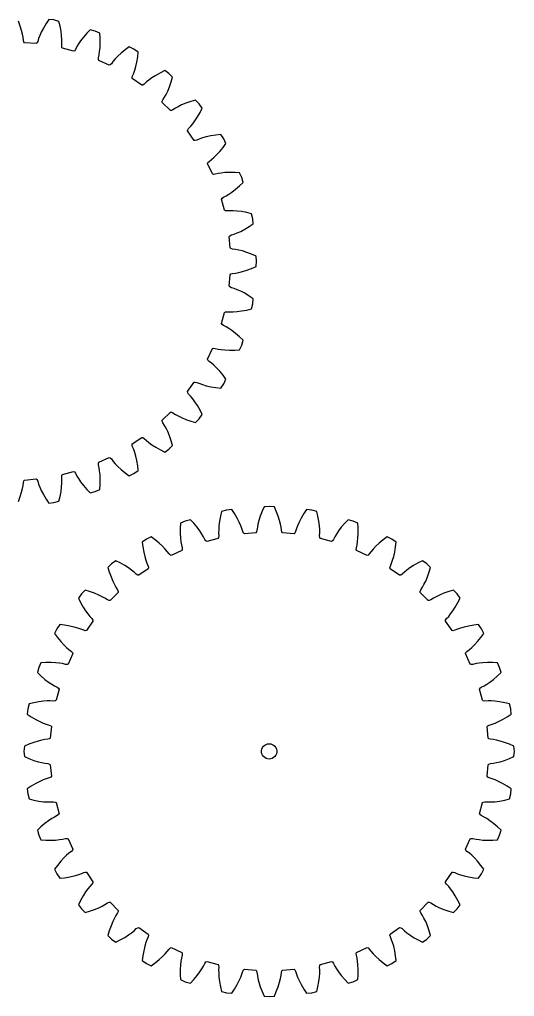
# Model space of a CAD drawing. Extents: x 0 to 199, y 0 to 194.
# Drawn here: x 100.9 to 198.5, y 0 to 192.9 of the extents above; entities that cross this region are included whole.
import ezdxf

# ---------------------------------------------------------------- set-up
doc = ezdxf.new("R2010")
doc.units = 0

msp = doc.modelspace()

# ---------------------------------------------------------------- linework, layer by layer
for p, q in [((106.65, 192.89), (106.12, 192.1)), ((107.67, 192.8), (106.65, 192.89)), ((101.04, 191.6), (100.67, 192.58)), ((101.3, 190.74), (101.04, 191.6)), ((105.59, 191.2), (105.18, 190.4)), ((106.12, 192.1), (105.59, 191.2)), ((108.66, 192.53), (107.67, 192.8)), ((108.89, 191.61), (108.66, 192.53)), ((109.08, 190.58), (108.89, 191.61)), ((101.48, 190.01), (101.3, 190.74)), ((101.59, 189.42), (101.48, 190.01)), ((101.67, 188.8), (101.59, 189.42)), ((104.66, 189.15), (104.48, 188.56)), ((104.87, 189.71), (104.66, 189.15)), ((105.18, 190.4), (104.87, 189.71)), ((109.19, 189.69), (109.08, 190.58)), ((109.24, 188.94), (109.19, 189.69)), ((113.49, 189.4), (112.94, 188.69)), ((114.17, 190.2), (113.49, 189.4)), ((114.82, 190.88), (114.17, 190.2)), ((115.81, 190.61), (114.82, 190.88)), ((116.74, 190.18), (115.81, 190.61)), ((116.81, 189.24), (116.74, 190.18)), ((116.82, 188.19), (116.81, 189.24)), ((101.77, 188.48), (101.67, 188.8)), ((101.9, 188.32), (101.77, 188.48)), ((104.17, 188.13), (101.9, 188.32)), ((104.33, 188.26), (104.17, 188.13)), ((104.48, 188.56), (104.33, 188.26)), ((109.22, 187.72), (109.25, 188.34)), ((109.26, 187.39), (109.22, 187.72)), ((109.25, 188.34), (109.24, 188.94)), ((109.36, 187.21), (109.26, 187.39)), ((111.56, 186.62), (109.36, 187.21)), ((112.22, 187.54), (111.94, 186.99)), ((112.53, 188.06), (112.22, 187.54)), ((112.94, 188.69), (112.53, 188.06)), ((116.69, 186.55), (116.77, 187.29)), ((116.77, 187.29), (116.82, 188.19)), ((122.53, 187.48), (121.76, 186.93)), ((123.46, 187.05), (122.53, 187.48)), ((111.74, 186.73), (111.56, 186.62)), ((111.94, 186.99), (111.74, 186.73)), ((116.44, 185.02), (116.46, 185.35)), ((116.46, 185.35), (116.59, 185.95)), ((116.59, 185.95), (116.69, 186.55)), ((120.3, 185.65), (119.78, 185.11)), ((120.96, 186.26), (120.3, 185.65)), ((121.76, 186.93), (120.96, 186.26)), ((124.3, 186.46), (123.46, 187.05)), ((124.02, 184.49), (124.2, 185.52)), ((124.2, 185.52), (124.3, 186.46)), ((116.51, 184.82), (116.44, 185.02)), ((118.57, 183.86), (116.51, 184.82)), ((118.77, 183.93), (118.57, 183.86)), ((119.01, 184.16), (118.77, 183.93)), ((119.38, 184.65), (119.01, 184.16)), ((119.78, 185.11), (119.38, 184.65)), ((123.62, 182.89), (123.83, 183.61)), ((123.83, 183.61), (124.02, 184.49)), ((123.1, 181.43), (123.18, 181.75)), ((123.14, 181.22), (123.1, 181.43)), ((123.18, 181.75), (123.42, 182.32)), ((123.42, 182.32), (123.62, 182.89)), ((127.01, 181.38), (126.4, 180.94)), ((127.77, 181.87), (127.01, 181.38)), ((128.68, 182.38), (127.77, 181.87)), ((129.53, 182.8), (128.68, 182.38)), ((130.37, 182.21), (129.53, 182.8)), ((131.09, 181.49), (130.37, 182.21)), ((130.83, 180.58), (131.09, 181.49)), ((125, 179.92), (123.14, 181.22)), ((125.2, 179.95), (125, 179.92)), ((125.48, 180.14), (125.2, 179.95)), ((125.94, 180.56), (125.48, 180.14)), ((126.4, 180.94), (125.94, 180.56)), ((130.13, 178.76), (130.48, 179.59)), ((130.48, 179.59), (130.83, 180.58)), ((129.17, 177.05), (129.5, 177.56)), ((129.5, 177.56), (129.8, 178.09)), ((129.8, 178.09), (130.13, 178.76)), ((129.04, 176.74), (129.17, 177.05)), ((129.04, 176.53), (129.04, 176.74)), ((130.65, 174.92), (129.04, 176.53)), ((132.21, 175.68), (131.68, 175.39)), ((132.88, 176.02), (132.21, 175.68)), ((133.71, 176.36), (132.88, 176.02)), ((134.7, 176.71), (133.71, 176.36)), ((135.61, 176.97), (134.7, 176.71)), ((136.33, 176.25), (135.61, 176.97)), ((136.92, 175.41), (136.33, 176.25)), ((130.85, 174.92), (130.65, 174.92)), ((131.16, 175.05), (130.85, 174.92)), ((131.68, 175.39), (131.16, 175.05)), ((135.5, 172.89), (135.99, 173.65)), ((135.99, 173.65), (136.5, 174.56)), ((136.5, 174.56), (136.92, 175.41)), ((134.25, 171.37), (134.67, 171.82)), ((134.67, 171.82), (135.06, 172.29)), ((135.06, 172.29), (135.5, 172.89)), ((134.03, 170.88), (134.07, 171.09)), ((135.34, 169.02), (134.03, 170.88)), ((134.07, 171.09), (134.25, 171.37)), ((138.61, 169.91), (137.73, 169.71)), ((139.64, 170.08), (138.61, 169.91)), ((140.58, 170.18), (139.64, 170.08)), ((141.17, 169.34), (140.58, 170.18)), ((135.54, 168.98), (135.34, 169.02)), ((135.87, 169.06), (135.54, 168.98)), ((136.44, 169.3), (135.87, 169.06)), ((137.01, 169.5), (136.44, 169.3)), ((137.73, 169.71), (137.01, 169.5)), ((141.04, 167.65), (141.6, 168.41)), ((141.6, 168.41), (141.17, 169.34)), ((139.23, 165.66), (139.77, 166.18)), ((139.77, 166.18), (140.38, 166.84)), ((140.38, 166.84), (141.04, 167.65)), ((137.97, 164.46), (138.05, 164.65)), ((138.94, 162.39), (137.97, 164.46)), ((138.05, 164.65), (138.28, 164.89)), ((138.28, 164.89), (138.77, 165.27)), ((138.77, 165.27), (139.23, 165.66)), ((139.13, 162.32), (138.94, 162.39)), ((139.47, 162.34), (139.13, 162.32)), ((140.07, 162.48), (139.47, 162.34)), ((140.66, 162.58), (140.07, 162.48)), ((141.41, 162.66), (140.66, 162.58)), ((142.31, 162.7), (141.41, 162.66)), ((143.35, 162.69), (142.31, 162.7)), ((144.3, 162.63), (143.35, 162.69)), ((144.73, 161.7), (144.3, 162.63)), ((144.31, 160.05), (145, 160.71)), ((145, 160.71), (144.73, 161.7)), ((141.66, 158.1), (142.18, 158.41)), ((142.18, 158.41), (142.8, 158.83)), ((142.8, 158.83), (143.52, 159.37)), ((143.52, 159.37), (144.31, 160.05)), ((140.74, 157.44), (140.84, 157.62)), ((141.33, 155.24), (140.74, 157.44)), ((140.84, 157.62), (141.11, 157.82)), ((141.11, 157.82), (141.66, 158.1)), ((141.51, 155.14), (141.33, 155.24)), ((141.84, 155.1), (141.51, 155.14)), ((142.46, 155.13), (141.84, 155.1)), ((143.06, 155.12), (142.46, 155.13)), ((143.81, 155.07), (143.06, 155.12)), ((144.7, 154.96), (143.81, 155.07)), ((145.73, 154.77), (144.7, 154.96)), ((146.65, 154.54), (145.73, 154.77)), ((146.91, 153.55), (146.65, 154.54)), ((146.22, 152), (147, 152.53)), ((147, 152.53), (146.91, 153.55)), ((142.68, 150.36), (143.26, 150.54)), ((143.26, 150.54), (143.83, 150.76)), ((143.83, 150.76), (144.52, 151.06)), ((144.52, 151.06), (145.32, 151.47)), ((145.32, 151.47), (146.22, 152)), ((142.24, 150.05), (142.38, 150.21)), ((142.44, 147.78), (142.24, 150.05)), ((142.38, 150.21), (142.68, 150.36)), ((142.6, 147.65), (142.44, 147.78)), ((142.92, 147.56), (142.6, 147.65)), ((143.53, 147.48), (142.92, 147.56)), ((144.13, 147.37), (143.53, 147.48)), ((144.86, 147.19), (144.13, 147.37)), ((145.72, 146.92), (144.86, 147.19)), ((146.69, 146.55), (145.72, 146.92)), ((147.56, 146.17), (146.69, 146.55)), ((147.65, 145.15), (147.56, 146.17)), ((147.56, 144.13), (147.65, 145.15)), ((142.6, 142.65), (142.92, 142.74)), ((142.92, 142.74), (143.53, 142.82)), ((143.53, 142.82), (144.13, 142.93)), ((144.13, 142.93), (144.86, 143.11)), ((144.86, 143.11), (145.72, 143.38)), ((145.72, 143.38), (146.69, 143.74)), ((146.69, 143.74), (147.56, 144.13)), ((142.24, 140.25), (142.44, 142.51)), ((142.44, 142.51), (142.6, 142.65)), ((142.38, 140.09), (142.24, 140.25)), ((142.68, 139.94), (142.38, 140.09)), ((143.26, 139.76), (142.68, 139.94)), ((143.83, 139.54), (143.26, 139.76)), ((144.52, 139.24), (143.83, 139.54)), ((145.32, 138.83), (144.52, 139.24)), ((146.22, 138.3), (145.32, 138.83)), ((147, 137.77), (146.22, 138.3)), ((146.91, 136.75), (147, 137.77)), ((140.74, 132.86), (141.33, 135.06)), ((141.33, 135.06), (141.51, 135.16)), ((141.51, 135.16), (141.84, 135.2)), ((141.84, 135.2), (142.46, 135.17)), ((142.46, 135.17), (143.06, 135.18)), ((143.06, 135.18), (143.81, 135.23)), ((143.81, 135.23), (144.7, 135.34)), ((144.7, 135.34), (145.73, 135.53)), ((145.73, 135.53), (146.65, 135.76)), ((146.65, 135.76), (146.91, 136.75)), ((140.84, 132.68), (140.74, 132.86)), ((141.11, 132.48), (140.84, 132.68)), ((141.66, 132.2), (141.11, 132.48)), ((142.18, 131.89), (141.66, 132.2)), ((142.8, 131.47), (142.18, 131.89)), ((143.52, 130.93), (142.8, 131.47)), ((144.31, 130.25), (143.52, 130.93)), ((145, 129.59), (144.31, 130.25)), ((144.73, 128.6), (145, 129.59)), ((137.97, 125.84), (138.94, 127.91)), ((138.94, 127.91), (139.13, 127.98)), ((139.13, 127.98), (139.47, 127.96)), ((139.47, 127.96), (140.07, 127.82)), ((140.07, 127.82), (140.66, 127.72)), ((140.66, 127.72), (141.41, 127.64)), ((141.41, 127.64), (142.31, 127.6)), ((142.31, 127.6), (143.35, 127.61)), ((143.35, 127.61), (144.3, 127.67)), ((144.3, 127.67), (144.73, 128.6)), ((138.05, 125.65), (137.97, 125.84)), ((138.28, 125.4), (138.05, 125.65)), ((138.77, 125.03), (138.28, 125.4)), ((139.23, 124.64), (138.77, 125.03)), ((139.77, 124.12), (139.23, 124.64)), ((140.38, 123.46), (139.77, 124.12)), ((141.04, 122.65), (140.38, 123.46)), ((141.6, 121.89), (141.04, 122.65)), ((141.17, 120.96), (141.6, 121.89)), ((134.03, 119.42), (135.34, 121.28)), ((135.34, 121.28), (135.54, 121.32)), ((135.54, 121.32), (135.87, 121.24)), ((135.87, 121.24), (136.44, 121)), ((136.44, 121), (137.01, 120.8)), ((137.01, 120.8), (137.73, 120.59)), ((137.73, 120.59), (138.61, 120.39)), ((138.61, 120.39), (139.64, 120.22)), ((139.64, 120.22), (140.58, 120.12)), ((140.58, 120.12), (141.17, 120.96)), ((134.07, 119.21), (134.03, 119.42)), ((134.25, 118.93), (134.07, 119.21)), ((134.67, 118.48), (134.25, 118.93)), ((135.06, 118.01), (134.67, 118.48)), ((135.5, 117.4), (135.06, 118.01)), ((135.99, 116.65), (135.5, 117.4)), ((136.5, 115.74), (135.99, 116.65)), ((136.92, 114.89), (136.5, 115.74)), ((129.04, 113.77), (130.65, 115.38)), ((130.65, 115.38), (130.85, 115.38)), ((130.85, 115.38), (131.16, 115.25)), ((131.16, 115.25), (131.68, 114.91)), ((131.68, 114.91), (132.21, 114.61)), ((132.21, 114.61), (132.88, 114.28)), ((132.88, 114.28), (133.71, 113.94)), ((133.71, 113.94), (134.7, 113.59)), ((135.61, 113.32), (136.33, 114.05)), ((136.33, 114.05), (136.92, 114.89)), ((129.04, 113.56), (129.04, 113.77)), ((129.17, 113.25), (129.04, 113.56)), ((129.5, 112.74), (129.17, 113.25)), ((129.8, 112.21), (129.5, 112.74)), ((130.13, 111.53), (129.8, 112.21)), ((134.7, 113.59), (135.61, 113.32)), ((123.14, 109.08), (125, 110.38)), ((125, 110.38), (125.2, 110.34)), ((125.2, 110.34), (125.48, 110.16)), ((125.48, 110.16), (125.94, 109.74)), ((130.48, 110.71), (130.13, 111.53)), ((130.83, 109.72), (130.48, 110.71)), ((123.1, 108.87), (123.14, 109.08)), ((123.18, 108.55), (123.1, 108.87)), ((123.42, 107.98), (123.18, 108.55)), ((125.94, 109.74), (126.4, 109.36)), ((126.4, 109.36), (127.01, 108.92)), ((127.01, 108.92), (127.77, 108.43)), ((127.77, 108.43), (128.68, 107.91)), ((129.53, 107.5), (130.37, 108.09)), ((130.37, 108.09), (131.09, 108.81)), ((131.09, 108.81), (130.83, 109.72)), ((116.51, 105.48), (118.57, 106.44)), ((118.57, 106.44), (118.77, 106.37)), ((118.77, 106.37), (119.01, 106.14)), ((119.01, 106.14), (119.38, 105.65)), ((123.62, 107.41), (123.42, 107.98)), ((123.83, 106.69), (123.62, 107.41)), ((124.02, 105.81), (123.83, 106.69)), ((128.68, 107.91), (129.53, 107.5)), ((116.44, 105.28), (116.51, 105.48)), ((116.46, 104.95), (116.44, 105.28)), ((116.59, 104.35), (116.46, 104.95)), ((116.69, 103.75), (116.59, 104.35)), ((119.38, 105.65), (119.78, 105.19)), ((119.78, 105.19), (120.3, 104.65)), ((120.3, 104.65), (120.96, 104.04)), ((124.2, 104.78), (124.02, 105.81)), ((124.3, 103.84), (124.2, 104.78)), ((109.22, 102.57), (109.26, 102.91)), ((109.25, 101.96), (109.22, 102.57)), ((109.26, 102.91), (109.36, 103.09)), ((109.36, 103.09), (111.56, 103.68)), ((111.56, 103.68), (111.74, 103.57)), ((111.74, 103.57), (111.94, 103.3)), ((111.94, 103.3), (112.22, 102.76)), ((112.22, 102.76), (112.53, 102.24)), ((112.53, 102.24), (112.94, 101.61)), ((116.77, 103), (116.69, 103.75)), ((116.82, 102.11), (116.77, 103)), ((120.96, 104.04), (121.76, 103.37)), ((121.76, 103.37), (122.53, 102.82)), ((122.53, 102.82), (123.46, 103.25)), ((123.46, 103.25), (124.3, 103.84)), ((101.48, 100.29), (101.59, 100.88)), ((101.59, 100.88), (101.67, 101.49)), ((101.67, 101.49), (101.77, 101.81)), ((101.77, 101.81), (101.9, 101.97)), ((101.9, 101.97), (104.17, 102.17)), ((104.17, 102.17), (104.33, 102.04)), ((104.33, 102.04), (104.48, 101.74)), ((104.48, 101.74), (104.66, 101.15)), ((104.66, 101.15), (104.87, 100.58)), ((104.87, 100.58), (105.18, 99.9)), ((109.08, 99.71), (109.19, 100.6)), ((109.19, 100.6), (109.24, 101.35)), ((109.24, 101.35), (109.25, 101.96)), ((112.94, 101.61), (113.49, 100.9)), ((113.49, 100.9), (114.17, 100.1)), ((116.74, 100.12), (116.81, 101.06)), ((116.81, 101.06), (116.82, 102.11)), ((100.67, 97.72), (101.04, 98.7)), ((101.04, 98.7), (101.3, 99.56)), ((101.3, 99.56), (101.48, 100.29)), ((105.18, 99.9), (105.59, 99.1)), ((105.59, 99.1), (106.12, 98.2)), ((108.66, 97.77), (108.89, 98.69)), ((108.89, 98.69), (109.08, 99.71)), ((114.17, 100.1), (114.82, 99.42)), ((114.82, 99.42), (115.81, 99.68)), ((115.81, 99.68), (116.74, 100.12)), ((106.12, 98.2), (106.65, 97.41)), ((106.65, 97.41), (107.67, 97.5)), ((107.67, 97.5), (108.66, 97.77)), ((149.13, 96.68), (148.74, 95.81)), ((150.15, 96.77), (149.13, 96.68)), ((151.17, 96.68), (150.15, 96.77)), ((151.55, 95.81), (151.17, 96.68)), ((140.53, 94.85), (140.34, 93.82)), ((140.76, 95.77), (140.53, 94.85)), ((141.75, 96.03), (140.76, 95.77)), ((142.77, 96.12), (141.75, 96.03)), ((143.3, 95.33), (142.77, 96.12)), ((143.83, 94.43), (143.3, 95.33)), ((148.38, 94.83), (148.11, 93.97)), ((148.74, 95.81), (148.38, 94.83)), ((151.92, 94.83), (151.55, 95.81)), ((152.19, 93.97), (151.92, 94.83)), ((157, 95.33), (156.47, 94.43)), ((157.53, 96.12), (157, 95.33)), ((158.55, 96.03), (157.53, 96.12)), ((159.54, 95.77), (158.55, 96.03)), ((159.77, 94.85), (159.54, 95.77)), ((159.96, 93.82), (159.77, 94.85)), ((132.67, 93.42), (132.61, 92.47)), ((133.6, 93.85), (132.67, 93.42)), ((134.59, 94.11), (133.6, 93.85)), ((135.25, 93.43), (134.59, 94.11)), ((135.93, 92.64), (135.25, 93.43)), ((136.47, 91.92), (135.93, 92.64)), ((140.23, 92.93), (140.18, 92.18)), ((140.34, 93.82), (140.23, 92.93)), ((144.24, 93.64), (143.83, 94.43)), ((144.54, 92.95), (144.24, 93.64)), ((144.76, 92.38), (144.54, 92.95)), ((147.82, 92.65), (147.74, 92.04)), ((147.93, 93.24), (147.82, 92.65)), ((148.11, 93.97), (147.93, 93.24)), ((152.37, 93.24), (152.19, 93.97)), ((152.48, 92.65), (152.37, 93.24)), ((152.56, 92.04), (152.48, 92.65)), ((155.76, 92.95), (155.54, 92.38)), ((156.06, 93.64), (155.76, 92.95)), ((156.47, 94.43), (156.06, 93.64)), ((160.07, 92.93), (159.96, 93.82)), ((160.12, 92.18), (160.07, 92.93)), ((164.37, 92.64), (163.83, 91.92)), ((165.05, 93.43), (164.37, 92.64)), ((165.71, 94.11), (165.05, 93.43)), ((166.7, 93.85), (165.71, 94.11)), ((167.63, 93.42), (166.7, 93.85)), ((167.69, 92.47), (167.63, 93.42)), ((126.89, 90.72), (125.96, 90.28)), ((127.65, 90.16), (126.89, 90.72)), ((132.61, 92.47), (132.6, 91.42)), ((132.6, 91.42), (132.64, 90.53)), ((136.89, 91.3), (136.47, 91.92)), ((137.2, 90.78), (136.89, 91.3)), ((137.48, 90.23), (137.2, 90.78)), ((140.2, 90.96), (140.16, 90.63)), ((140.18, 92.18), (140.17, 91.57)), ((140.17, 91.57), (140.2, 90.96)), ((144.94, 91.79), (144.76, 92.38)), ((145.09, 91.49), (144.94, 91.79)), ((145.25, 91.36), (145.09, 91.49)), ((147.51, 91.56), (145.25, 91.36)), ((147.65, 91.72), (147.51, 91.56)), ((147.74, 92.04), (147.65, 91.72)), ((152.65, 91.72), (152.56, 92.04)), ((152.78, 91.56), (152.65, 91.72)), ((155.05, 91.36), (152.78, 91.56)), ((155.21, 91.49), (155.05, 91.36)), ((155.36, 91.79), (155.21, 91.49)), ((155.54, 92.38), (155.36, 91.79)), ((160.1, 90.96), (160.13, 91.57)), ((160.14, 90.63), (160.1, 90.96)), ((160.13, 91.57), (160.12, 92.18)), ((163.1, 90.78), (162.82, 90.23)), ((163.41, 91.3), (163.1, 90.78)), ((163.83, 91.92), (163.41, 91.3)), ((167.66, 90.53), (167.7, 91.42)), ((167.7, 91.42), (167.69, 92.47)), ((173.41, 90.72), (172.65, 90.16)), ((174.34, 90.28), (173.41, 90.72)), ((125.96, 90.28), (125.12, 89.7)), ((125.12, 89.7), (125.22, 88.75)), ((125.22, 88.75), (125.39, 87.72)), ((128.46, 89.49), (127.65, 90.16)), ((129.12, 88.88), (128.46, 89.49)), ((129.64, 88.34), (129.12, 88.88)), ((132.64, 90.53), (132.72, 89.78)), ((132.72, 89.78), (132.82, 89.18)), ((132.82, 89.18), (132.96, 88.58)), ((137.68, 89.96), (137.48, 90.23)), ((137.86, 89.86), (137.68, 89.96)), ((140.06, 90.44), (137.86, 89.86)), ((140.16, 90.63), (140.06, 90.44)), ((160.24, 90.44), (160.14, 90.63)), ((162.44, 89.86), (160.24, 90.44)), ((162.62, 89.96), (162.44, 89.86)), ((162.82, 90.23), (162.62, 89.96)), ((167.34, 88.58), (167.48, 89.18)), ((167.48, 89.18), (167.58, 89.78)), ((167.58, 89.78), (167.66, 90.53)), ((171.18, 88.88), (170.66, 88.34)), ((171.84, 89.49), (171.18, 88.88)), ((172.65, 90.16), (171.84, 89.49)), ((175.18, 89.7), (174.34, 90.28)), ((174.91, 87.72), (175.08, 88.75)), ((175.08, 88.75), (175.18, 89.7)), ((125.39, 87.72), (125.59, 86.85)), ((125.59, 86.85), (125.8, 86.13)), ((130.03, 87.88), (129.64, 88.34)), ((130.4, 87.39), (130.03, 87.88)), ((130.65, 87.16), (130.4, 87.39)), ((130.84, 87.09), (130.65, 87.16)), ((132.91, 88.05), (130.84, 87.09)), ((132.98, 88.25), (132.91, 88.05)), ((132.96, 88.58), (132.98, 88.25)), ((167.32, 88.25), (167.34, 88.58)), ((167.39, 88.05), (167.32, 88.25)), ((169.46, 87.09), (167.39, 88.05)), ((169.65, 87.16), (169.46, 87.09)), ((169.89, 87.39), (169.65, 87.16)), ((170.27, 87.88), (169.89, 87.39)), ((170.66, 88.34), (170.27, 87.88)), ((174.5, 86.13), (174.71, 86.85)), ((174.71, 86.85), (174.91, 87.72)), ((119.05, 85.45), (118.32, 84.72)), ((119.89, 86.03), (119.05, 85.45)), ((120.74, 85.62), (119.89, 86.03)), ((121.65, 85.1), (120.74, 85.62)), ((122.4, 84.62), (121.65, 85.1)), ((125.8, 86.13), (126, 85.55)), ((126, 85.55), (126.24, 84.99)), ((126.24, 84.99), (126.32, 84.66)), ((173.98, 84.66), (174.06, 84.99)), ((174.06, 84.99), (174.3, 85.55)), ((174.3, 85.55), (174.5, 86.13)), ((178.65, 85.1), (177.89, 84.62)), ((179.56, 85.62), (178.65, 85.1)), ((180.41, 86.03), (179.56, 85.62)), ((181.25, 85.45), (180.41, 86.03)), ((181.97, 84.72), (181.25, 85.45)), ((118.32, 84.72), (118.59, 83.81)), ((118.59, 83.81), (118.94, 82.83)), ((123.01, 84.17), (122.4, 84.62)), ((123.48, 83.79), (123.01, 84.17)), ((123.93, 83.37), (123.48, 83.79)), ((124.21, 83.19), (123.93, 83.37)), ((124.42, 83.15), (124.21, 83.19)), ((126.28, 84.46), (124.42, 83.15)), ((126.32, 84.66), (126.28, 84.46)), ((174.02, 84.46), (173.98, 84.66)), ((175.88, 83.15), (174.02, 84.46)), ((176.09, 83.19), (175.88, 83.15)), ((176.37, 83.37), (176.09, 83.19)), ((176.82, 83.79), (176.37, 83.37)), ((177.29, 84.17), (176.82, 83.79)), ((177.89, 84.62), (177.29, 84.17)), ((181.36, 82.83), (181.71, 83.81)), ((181.71, 83.81), (181.97, 84.72)), ((118.94, 82.83), (119.28, 82)), ((119.28, 82), (119.61, 81.32)), ((119.61, 81.32), (119.91, 80.8)), ((180.39, 80.8), (180.68, 81.32)), ((180.68, 81.32), (181.02, 82)), ((181.02, 82), (181.36, 82.83)), ((113.09, 79.48), (112.5, 78.64)), ((113.81, 80.21), (113.09, 79.48)), ((114.72, 79.95), (113.81, 80.21)), ((115.71, 79.6), (114.72, 79.95)), ((116.53, 79.25), (115.71, 79.6)), ((117.21, 78.92), (116.53, 79.25)), ((120.38, 79.76), (118.77, 78.15)), ((119.91, 80.8), (120.25, 80.28)), ((120.25, 80.28), (120.38, 79.97)), ((120.38, 79.97), (120.38, 79.76)), ((179.92, 79.97), (180.05, 80.28)), ((179.92, 79.76), (179.92, 79.97)), ((181.53, 78.15), (179.92, 79.76)), ((180.05, 80.28), (180.39, 80.8)), ((183.76, 79.25), (183.09, 78.92)), ((184.59, 79.6), (183.76, 79.25)), ((185.58, 79.95), (184.59, 79.6)), ((186.49, 80.21), (185.58, 79.95)), ((187.21, 79.48), (186.49, 80.21)), ((187.8, 78.64), (187.21, 79.48)), ((112.5, 78.64), (112.91, 77.79)), ((112.91, 77.79), (113.43, 76.88)), ((117.74, 78.62), (117.21, 78.92)), ((118.25, 78.29), (117.74, 78.62)), ((118.56, 78.15), (118.25, 78.29)), ((118.77, 78.15), (118.56, 78.15)), ((181.74, 78.15), (181.53, 78.15)), ((182.05, 78.29), (181.74, 78.15)), ((182.56, 78.62), (182.05, 78.29)), ((183.09, 78.92), (182.56, 78.62)), ((186.87, 76.88), (187.38, 77.79)), ((187.38, 77.79), (187.8, 78.64)), ((113.43, 76.88), (113.92, 76.13)), ((113.92, 76.13), (114.36, 75.52)), ((114.36, 75.52), (114.74, 75.05)), ((185.56, 75.05), (185.94, 75.52)), ((185.94, 75.52), (186.38, 76.13)), ((186.38, 76.13), (186.87, 76.88)), ((108.84, 73.41), (108.25, 72.57)), ((109.78, 73.31), (108.84, 73.41)), ((110.81, 73.14), (109.78, 73.31)), ((115.38, 74.12), (114.08, 72.25)), ((114.74, 75.05), (115.16, 74.6)), ((115.16, 74.6), (115.34, 74.32)), ((115.34, 74.32), (115.38, 74.12)), ((184.92, 74.12), (184.95, 74.32)), ((186.22, 72.25), (184.92, 74.12)), ((184.95, 74.32), (185.14, 74.6)), ((185.14, 74.6), (185.56, 75.05)), ((190.52, 73.31), (189.49, 73.14)), ((191.46, 73.41), (190.52, 73.31)), ((192.05, 72.57), (191.46, 73.41)), ((108.25, 72.57), (107.82, 71.65)), ((107.82, 71.65), (108.37, 70.88)), ((111.69, 72.94), (110.81, 73.14)), ((112.41, 72.73), (111.69, 72.94)), ((112.98, 72.53), (112.41, 72.73)), ((113.55, 72.29), (112.98, 72.53)), ((113.87, 72.22), (113.55, 72.29)), ((114.08, 72.25), (113.87, 72.22)), ((186.43, 72.22), (186.22, 72.25)), ((186.75, 72.29), (186.43, 72.22)), ((187.32, 72.53), (186.75, 72.29)), ((187.89, 72.73), (187.32, 72.53)), ((188.61, 72.94), (187.89, 72.73)), ((189.49, 73.14), (188.61, 72.94)), ((191.93, 70.88), (192.48, 71.65)), ((192.48, 71.65), (192.05, 72.57)), ((108.37, 70.88), (109.04, 70.07)), ((109.04, 70.07), (109.65, 69.41)), ((190.65, 69.41), (191.26, 70.07)), ((191.26, 70.07), (191.93, 70.88)), ((109.65, 69.41), (110.19, 68.89)), ((110.19, 68.89), (110.65, 68.5)), ((111.44, 67.69), (110.48, 65.63)), ((110.65, 68.5), (111.14, 68.13)), ((111.14, 68.13), (111.37, 67.88)), ((111.37, 67.88), (111.44, 67.69)), ((188.86, 67.69), (188.93, 67.88)), ((189.82, 65.63), (188.86, 67.69)), ((188.93, 67.88), (189.16, 68.13)), ((189.16, 68.13), (189.65, 68.5)), ((189.65, 68.5), (190.11, 68.89)), ((190.11, 68.89), (190.65, 69.41)), ((105.12, 65.86), (104.68, 64.93)), ((106.06, 65.92), (105.12, 65.86)), ((107.11, 65.93), (106.06, 65.92)), ((108, 65.89), (107.11, 65.93)), ((108.75, 65.81), (108, 65.89)), ((109.35, 65.71), (108.75, 65.81)), ((109.95, 65.57), (109.35, 65.71)), ((110.48, 65.63), (110.28, 65.56)), ((190.02, 65.56), (189.82, 65.63)), ((190.95, 65.71), (190.35, 65.57)), ((191.55, 65.81), (190.95, 65.71)), ((192.29, 65.89), (191.55, 65.81)), ((193.19, 65.93), (192.29, 65.89)), ((194.24, 65.92), (193.19, 65.93)), ((195.18, 65.86), (194.24, 65.92)), ((195.61, 64.93), (195.18, 65.86)), ((104.68, 64.93), (104.42, 63.94)), ((104.42, 63.94), (105.1, 63.28)), ((110.28, 65.56), (109.95, 65.57)), ((190.35, 65.57), (190.02, 65.56)), ((195.2, 63.28), (195.88, 63.94)), ((195.88, 63.94), (195.61, 64.93)), ((105.1, 63.28), (105.9, 62.6)), ((105.9, 62.6), (106.61, 62.06)), ((106.61, 62.06), (107.24, 61.64)), ((193.06, 61.64), (193.69, 62.06)), ((193.69, 62.06), (194.4, 62.6)), ((194.4, 62.6), (195.2, 63.28)), ((107.24, 61.64), (107.76, 61.34)), ((107.76, 61.34), (108.3, 61.05)), ((108.68, 60.67), (108.09, 58.47)), ((108.3, 61.05), (108.57, 60.85)), ((108.57, 60.85), (108.68, 60.67)), ((191.62, 60.67), (191.73, 60.85)), ((192.21, 58.47), (191.62, 60.67)), ((191.73, 60.85), (191.99, 61.05)), ((191.99, 61.05), (192.54, 61.34)), ((192.54, 61.34), (193.06, 61.64)), ((103.69, 58), (102.77, 57.77)), ((104.71, 58.19), (103.69, 58)), ((105.6, 58.31), (104.71, 58.19)), ((106.35, 58.36), (105.6, 58.31)), ((106.96, 58.36), (106.35, 58.36)), ((107.57, 58.33), (106.96, 58.36)), ((107.91, 58.37), (107.57, 58.33)), ((108.09, 58.47), (107.91, 58.37)), ((192.39, 58.37), (192.21, 58.47)), ((192.72, 58.33), (192.39, 58.37)), ((193.34, 58.36), (192.72, 58.33)), ((193.94, 58.36), (193.34, 58.36)), ((194.69, 58.31), (193.94, 58.36)), ((195.58, 58.19), (194.69, 58.31)), ((196.61, 58), (195.58, 58.19)), ((197.53, 57.77), (196.61, 58)), ((102.5, 56.78), (102.41, 55.76)), ((102.77, 57.77), (102.5, 56.78)), ((197.8, 56.78), (197.53, 57.77)), ((197.89, 55.76), (197.8, 56.78)), ((102.41, 55.76), (103.2, 55.24)), ((103.2, 55.24), (104.1, 54.7)), ((104.1, 54.7), (104.9, 54.29)), ((104.9, 54.29), (105.58, 53.99)), ((194.71, 53.99), (195.4, 54.29)), ((195.4, 54.29), (196.2, 54.7)), ((196.2, 54.7), (197.1, 55.24)), ((197.1, 55.24), (197.89, 55.76)), ((105.58, 53.99), (106.15, 53.78)), ((106.15, 53.78), (106.74, 53.59)), ((106.74, 53.59), (107.04, 53.44)), ((107.17, 53.29), (106.97, 51.02)), ((107.04, 53.44), (107.17, 53.29)), ((193.13, 53.29), (193.26, 53.44)), ((193.32, 51.02), (193.13, 53.29)), ((193.26, 53.44), (193.56, 53.59)), ((193.56, 53.59), (194.15, 53.78)), ((194.15, 53.78), (194.71, 53.99)), ((103.7, 50.15), (102.72, 49.79)), ((104.56, 50.42), (103.7, 50.15)), ((105.29, 50.6), (104.56, 50.42)), ((105.88, 50.71), (105.29, 50.6)), ((106.49, 50.79), (105.88, 50.71)), ((106.81, 50.88), (106.49, 50.79)), ((106.97, 51.02), (106.81, 50.88)), ((193.48, 50.88), (193.32, 51.02)), ((193.8, 50.79), (193.48, 50.88)), ((194.42, 50.71), (193.8, 50.79)), ((195.01, 50.6), (194.42, 50.71)), ((195.74, 50.42), (195.01, 50.6)), ((196.6, 50.15), (195.74, 50.42)), ((197.58, 49.79), (196.6, 50.15)), ((101.86, 49.4), (101.77, 48.38)), ((101.77, 48.38), (101.86, 47.36)), ((102.72, 49.79), (101.86, 49.4)), ((148.66, 48.54), (148.72, 48.85)), ((148.66, 48.23), (148.66, 48.54)), ((148.72, 47.92), (148.66, 48.23)), ((148.72, 48.85), (148.85, 49.13)), ((148.85, 49.13), (149.03, 49.39)), ((149.03, 49.39), (149.27, 49.6)), ((149.27, 49.6), (149.54, 49.75)), ((149.54, 49.75), (149.84, 49.85)), ((149.84, 49.85), (150.15, 49.88)), ((150.15, 49.88), (150.46, 49.85)), ((150.46, 49.85), (150.76, 49.75)), ((150.76, 49.75), (151.03, 49.6)), ((151.03, 49.6), (151.26, 49.39)), ((151.26, 49.39), (151.45, 49.13)), ((151.45, 49.13), (151.58, 48.85)), ((151.58, 48.85), (151.64, 48.54)), ((151.64, 48.23), (151.58, 47.92)), ((151.64, 48.54), (151.64, 48.23)), ((198.44, 49.4), (197.58, 49.79)), ((198.53, 48.38), (198.44, 49.4)), ((198.44, 47.36), (198.53, 48.38)), ((101.86, 47.36), (102.72, 46.98)), ((102.72, 46.98), (103.7, 46.61)), ((103.7, 46.61), (104.56, 46.35)), ((104.56, 46.35), (105.29, 46.17)), ((148.85, 47.63), (148.72, 47.92)), ((149.03, 47.38), (148.85, 47.63)), ((149.27, 47.17), (149.03, 47.38)), ((149.54, 47.01), (149.27, 47.17)), ((149.84, 46.92), (149.54, 47.01)), ((150.15, 46.88), (149.84, 46.92)), ((150.46, 46.92), (150.15, 46.88)), ((150.76, 47.01), (150.46, 46.92)), ((151.03, 47.17), (150.76, 47.01)), ((151.26, 47.38), (151.03, 47.17)), ((151.45, 47.63), (151.26, 47.38)), ((151.58, 47.92), (151.45, 47.63)), ((195.01, 46.17), (195.74, 46.35)), ((195.74, 46.35), (196.6, 46.61)), ((196.6, 46.61), (197.58, 46.98)), ((197.58, 46.98), (198.44, 47.36)), ((105.29, 46.17), (105.88, 46.05)), ((105.88, 46.05), (106.49, 45.98)), ((106.49, 45.98), (106.81, 45.88)), ((106.81, 45.88), (106.97, 45.75)), ((106.97, 45.75), (107.17, 43.48)), ((193.13, 43.48), (193.32, 45.75)), ((193.32, 45.75), (193.48, 45.88)), ((193.48, 45.88), (193.8, 45.98)), ((193.8, 45.98), (194.42, 46.05)), ((194.42, 46.05), (195.01, 46.17)), ((104.9, 42.47), (104.1, 42.06)), ((105.58, 42.78), (104.9, 42.47)), ((106.15, 42.99), (105.58, 42.78)), ((106.74, 43.17), (106.15, 42.99)), ((107.04, 43.32), (106.74, 43.17)), ((107.17, 43.48), (107.04, 43.32)), ((193.26, 43.32), (193.13, 43.48)), ((193.56, 43.17), (193.26, 43.32)), ((194.15, 42.99), (193.56, 43.17)), ((194.71, 42.78), (194.15, 42.99)), ((195.4, 42.47), (194.71, 42.78)), ((196.2, 42.06), (195.4, 42.47)), ((103.2, 41.53), (102.41, 41)), ((102.41, 41), (102.5, 39.98)), ((104.1, 42.06), (103.2, 41.53)), ((197.1, 41.53), (196.2, 42.06)), ((197.89, 41), (197.1, 41.53)), ((197.8, 39.98), (197.89, 41)), ((102.5, 39.98), (102.77, 38.99)), ((102.77, 38.99), (103.69, 38.76)), ((103.69, 38.76), (104.71, 38.57)), ((195.58, 38.57), (196.61, 38.76)), ((196.61, 38.76), (197.53, 38.99)), ((197.53, 38.99), (197.8, 39.98)), ((104.71, 38.57), (105.6, 38.46)), ((105.6, 38.46), (106.35, 38.41)), ((106.35, 38.41), (106.96, 38.4)), ((106.96, 38.4), (107.57, 38.43)), ((107.57, 38.43), (107.91, 38.39)), ((107.91, 38.39), (108.09, 38.29)), ((108.09, 38.29), (108.68, 36.09)), ((191.62, 36.09), (192.21, 38.29)), ((192.21, 38.29), (192.39, 38.39)), ((192.39, 38.39), (192.72, 38.43)), ((192.72, 38.43), (193.34, 38.4)), ((193.34, 38.4), (193.94, 38.41)), ((193.94, 38.41), (194.69, 38.46)), ((194.69, 38.46), (195.58, 38.57)), ((107.24, 35.12), (106.61, 34.7)), ((107.76, 35.43), (107.24, 35.12)), ((108.3, 35.71), (107.76, 35.43)), ((108.57, 35.91), (108.3, 35.71)), ((108.68, 36.09), (108.57, 35.91)), ((191.73, 35.91), (191.62, 36.09)), ((191.99, 35.71), (191.73, 35.91)), ((192.54, 35.43), (191.99, 35.71)), ((193.06, 35.12), (192.54, 35.43)), ((193.69, 34.7), (193.06, 35.12)), ((105.1, 33.48), (104.42, 32.83)), ((104.42, 32.83), (104.68, 31.84)), ((105.9, 34.16), (105.1, 33.48)), ((106.61, 34.7), (105.9, 34.16)), ((194.4, 34.16), (193.69, 34.7)), ((195.2, 33.48), (194.4, 34.16)), ((195.88, 32.83), (195.2, 33.48)), ((195.61, 31.84), (195.88, 32.83)), ((104.68, 31.84), (105.12, 30.91)), ((105.12, 30.91), (106.06, 30.84)), ((107.11, 30.83), (108, 30.88)), ((108, 30.88), (108.75, 30.96)), ((108.75, 30.96), (109.35, 31.06)), ((109.35, 31.06), (109.95, 31.19)), ((109.95, 31.19), (110.28, 31.21)), ((110.28, 31.21), (110.48, 31.14)), ((110.48, 31.14), (111.44, 29.08)), ((188.86, 29.08), (189.82, 31.14)), ((189.82, 31.14), (190.02, 31.21)), ((190.02, 31.21), (190.35, 31.19)), ((190.35, 31.19), (190.95, 31.06)), ((190.95, 31.06), (191.55, 30.96)), ((191.55, 30.96), (192.29, 30.88)), ((192.29, 30.88), (193.19, 30.83)), ((194.24, 30.84), (195.18, 30.91)), ((195.18, 30.91), (195.61, 31.84)), ((106.06, 30.84), (107.11, 30.83)), ((111.44, 29.08), (111.37, 28.88)), ((188.93, 28.88), (188.86, 29.08)), ((193.19, 30.83), (194.24, 30.84)), ((109.65, 27.35), (109.04, 26.69)), ((110.19, 27.87), (109.65, 27.35)), ((110.65, 28.27), (110.19, 27.87)), ((111.14, 28.64), (110.65, 28.27)), ((111.37, 28.88), (111.14, 28.64)), ((189.16, 28.64), (188.93, 28.88)), ((189.65, 28.27), (189.16, 28.64)), ((190.11, 27.87), (189.65, 28.27)), ((190.65, 27.35), (190.11, 27.87)), ((191.26, 26.69), (190.65, 27.35)), ((108.37, 25.89), (107.82, 25.12)), ((107.82, 25.12), (108.25, 24.19)), ((109.04, 26.69), (108.37, 25.89)), ((191.93, 25.89), (191.26, 26.69)), ((192.48, 25.12), (191.93, 25.89)), ((192.05, 24.19), (192.48, 25.12)), ((108.25, 24.19), (108.84, 23.35)), ((108.84, 23.35), (109.78, 23.45)), ((109.78, 23.45), (110.81, 23.62)), ((110.81, 23.62), (111.69, 23.82)), ((111.69, 23.82), (112.41, 24.03)), ((112.41, 24.03), (112.98, 24.23)), ((112.98, 24.23), (113.55, 24.47)), ((113.55, 24.47), (113.87, 24.55)), ((113.87, 24.55), (114.08, 24.51)), ((114.08, 24.51), (115.38, 22.65)), ((184.92, 22.65), (186.22, 24.51)), ((186.22, 24.51), (186.43, 24.55)), ((186.43, 24.55), (186.75, 24.47)), ((186.75, 24.47), (187.32, 24.23)), ((187.32, 24.23), (187.89, 24.03)), ((187.89, 24.03), (188.61, 23.82)), ((188.61, 23.82), (189.49, 23.62)), ((189.49, 23.62), (190.52, 23.45)), ((190.52, 23.45), (191.46, 23.35)), ((191.46, 23.35), (192.05, 24.19)), ((114.36, 21.25), (113.92, 20.64)), ((114.74, 21.71), (114.36, 21.25)), ((115.16, 22.16), (114.74, 21.71)), ((115.34, 22.44), (115.16, 22.16)), ((115.38, 22.65), (115.34, 22.44)), ((184.95, 22.44), (184.92, 22.65)), ((185.14, 22.16), (184.95, 22.44)), ((185.56, 21.71), (185.14, 22.16)), ((185.94, 21.25), (185.56, 21.71)), ((186.38, 20.64), (185.94, 21.25)), ((113.43, 19.88), (112.91, 18.97)), ((113.92, 20.64), (113.43, 19.88)), ((186.87, 19.88), (186.38, 20.64)), ((187.38, 18.97), (186.87, 19.88)), ((112.91, 18.97), (112.5, 18.12)), ((112.5, 18.12), (113.09, 17.28)), ((115.71, 17.17), (116.53, 17.52)), ((116.53, 17.52), (117.21, 17.85)), ((117.21, 17.85), (117.74, 18.15)), ((117.74, 18.15), (118.25, 18.48)), ((118.25, 18.48), (118.56, 18.61)), ((118.56, 18.61), (118.77, 18.61)), ((118.77, 18.61), (120.38, 17)), ((179.92, 17), (181.53, 18.61)), ((181.53, 18.61), (181.74, 18.61)), ((181.74, 18.61), (182.05, 18.48)), ((182.05, 18.48), (182.56, 18.15)), ((182.56, 18.15), (183.09, 17.85)), ((183.09, 17.85), (183.76, 17.52)), ((183.76, 17.52), (184.59, 17.17)), ((187.21, 17.28), (187.8, 18.12)), ((187.8, 18.12), (187.38, 18.97)), ((113.09, 17.28), (113.81, 16.56)), ((113.81, 16.56), (114.72, 16.82)), ((114.72, 16.82), (115.71, 17.17)), ((119.61, 15.44), (119.28, 14.77)), ((119.91, 15.97), (119.61, 15.44)), ((120.25, 16.49), (119.91, 15.97)), ((120.38, 16.79), (120.25, 16.49)), ((120.38, 17), (120.38, 16.79)), ((179.92, 16.79), (179.92, 17)), ((180.05, 16.49), (179.92, 16.79)), ((180.39, 15.97), (180.05, 16.49)), ((180.68, 15.44), (180.39, 15.97)), ((181.02, 14.77), (180.68, 15.44)), ((184.59, 17.17), (185.58, 16.82)), ((185.58, 16.82), (186.49, 16.56)), ((186.49, 16.56), (187.21, 17.28)), ((118.94, 13.94), (118.59, 12.95)), ((119.28, 14.77), (118.94, 13.94)), ((123.93, 13.39), (124.21, 13.58)), ((124.21, 13.58), (124.42, 13.62)), ((124.42, 13.62), (126.28, 12.31)), ((174.02, 12.31), (175.88, 13.62)), ((175.88, 13.62), (176.09, 13.58)), ((176.09, 13.58), (176.37, 13.39)), ((181.36, 13.94), (181.02, 14.77)), ((181.71, 12.95), (181.36, 13.94)), ((118.59, 12.95), (118.32, 12.04)), ((118.32, 12.04), (119.05, 11.32)), ((120.74, 11.15), (121.65, 11.66)), ((121.65, 11.66), (122.4, 12.15)), ((122.4, 12.15), (123.01, 12.59)), ((123.01, 12.59), (123.48, 12.98)), ((123.48, 12.98), (123.93, 13.39)), ((126.24, 11.78), (126, 11.21)), ((126.32, 12.1), (126.24, 11.78)), ((126.28, 12.31), (126.32, 12.1)), ((173.98, 12.1), (174.02, 12.31)), ((174.06, 11.78), (173.98, 12.1)), ((174.3, 11.21), (174.06, 11.78)), ((176.37, 13.39), (176.82, 12.98)), ((176.82, 12.98), (177.29, 12.59)), ((177.29, 12.59), (177.89, 12.15)), ((177.89, 12.15), (178.65, 11.66)), ((178.65, 11.66), (179.56, 11.15)), ((181.25, 11.32), (181.97, 12.04)), ((181.97, 12.04), (181.71, 12.95)), ((119.05, 11.32), (119.89, 10.73)), ((119.89, 10.73), (120.74, 11.15)), ((125.59, 9.92), (125.39, 9.04)), ((125.8, 10.64), (125.59, 9.92)), ((126, 11.21), (125.8, 10.64)), ((130.65, 9.6), (130.84, 9.68)), ((130.84, 9.68), (132.91, 8.71)), ((167.39, 8.71), (169.46, 9.68)), ((169.46, 9.68), (169.65, 9.6)), ((174.5, 10.64), (174.3, 11.21)), ((174.71, 9.92), (174.5, 10.64)), ((174.91, 9.04), (174.71, 9.92)), ((179.56, 11.15), (180.41, 10.73)), ((180.41, 10.73), (181.25, 11.32)), ((125.22, 8.01), (125.12, 7.07)), ((125.39, 9.04), (125.22, 8.01)), ((128.46, 7.27), (129.12, 7.88)), ((129.12, 7.88), (129.64, 8.42)), ((129.64, 8.42), (130.03, 8.88)), ((130.03, 8.88), (130.4, 9.37)), ((130.4, 9.37), (130.65, 9.6)), ((132.96, 8.18), (132.82, 7.58)), ((132.91, 8.71), (132.98, 8.52)), ((132.98, 8.52), (132.96, 8.18)), ((167.32, 8.52), (167.39, 8.71)), ((167.34, 8.18), (167.32, 8.52)), ((167.48, 7.58), (167.34, 8.18)), ((169.65, 9.6), (169.89, 9.37)), ((169.89, 9.37), (170.27, 8.88)), ((170.27, 8.88), (170.66, 8.42)), ((170.66, 8.42), (171.18, 7.88)), ((171.18, 7.88), (171.84, 7.27)), ((175.08, 8.01), (174.91, 9.04)), ((175.18, 7.07), (175.08, 8.01)), ((125.12, 7.07), (125.96, 6.48)), ((125.96, 6.48), (126.89, 6.05)), ((126.89, 6.05), (127.65, 6.61)), ((127.65, 6.61), (128.46, 7.27)), ((132.64, 6.24), (132.6, 5.34)), ((132.72, 6.99), (132.64, 6.24)), ((132.82, 7.58), (132.72, 6.99)), ((136.89, 5.47), (137.2, 5.99)), ((137.2, 5.99), (137.48, 6.54)), ((137.48, 6.54), (137.68, 6.81)), ((137.68, 6.81), (137.86, 6.91)), ((137.86, 6.91), (140.06, 6.32)), ((140.06, 6.32), (140.16, 6.14)), ((140.16, 6.14), (140.2, 5.81)), ((140.2, 5.81), (140.17, 5.19)), ((160.1, 5.81), (160.14, 6.14)), ((160.13, 5.19), (160.1, 5.81)), ((160.14, 6.14), (160.24, 6.32)), ((160.24, 6.32), (162.44, 6.91)), ((162.44, 6.91), (162.62, 6.81)), ((162.62, 6.81), (162.82, 6.54)), ((162.82, 6.54), (163.1, 5.99)), ((163.1, 5.99), (163.41, 5.47)), ((167.58, 6.99), (167.48, 7.58)), ((167.66, 6.24), (167.58, 6.99)), ((167.7, 5.34), (167.66, 6.24)), ((171.84, 7.27), (172.65, 6.61)), ((172.65, 6.61), (173.41, 6.05)), ((173.41, 6.05), (174.34, 6.48)), ((174.34, 6.48), (175.18, 7.07)), ((132.6, 5.34), (132.61, 4.3)), ((132.61, 4.3), (132.67, 3.35)), ((135.25, 3.34), (135.93, 4.13)), ((135.93, 4.13), (136.47, 4.85)), ((136.47, 4.85), (136.89, 5.47)), ((140.17, 5.19), (140.18, 4.59)), ((140.18, 4.59), (140.23, 3.84)), ((144.54, 3.82), (144.76, 4.38)), ((144.76, 4.38), (144.94, 4.97)), ((144.94, 4.97), (145.09, 5.27)), ((145.09, 5.27), (145.25, 5.41)), ((145.25, 5.41), (147.51, 5.21)), ((147.51, 5.21), (147.65, 5.05)), ((147.65, 5.05), (147.74, 4.73)), ((147.74, 4.73), (147.82, 4.12)), ((147.82, 4.12), (147.93, 3.52)), ((152.37, 3.52), (152.48, 4.12)), ((152.48, 4.12), (152.56, 4.73)), ((152.56, 4.73), (152.65, 5.05)), ((152.65, 5.05), (152.78, 5.21)), ((152.78, 5.21), (155.05, 5.41)), ((155.05, 5.41), (155.21, 5.27)), ((155.21, 5.27), (155.36, 4.97)), ((155.36, 4.97), (155.54, 4.38)), ((155.54, 4.38), (155.76, 3.82)), ((160.07, 3.84), (160.12, 4.59)), ((160.12, 4.59), (160.13, 5.19)), ((163.41, 5.47), (163.83, 4.85)), ((163.83, 4.85), (164.37, 4.13)), ((164.37, 4.13), (165.05, 3.34)), ((167.63, 3.35), (167.69, 4.3)), ((167.69, 4.3), (167.7, 5.34)), ((132.67, 3.35), (133.6, 2.92)), ((133.6, 2.92), (134.59, 2.65)), ((134.59, 2.65), (135.25, 3.34)), ((140.23, 3.84), (140.34, 2.95)), ((140.34, 2.95), (140.53, 1.92)), ((143.3, 1.43), (143.83, 2.33)), ((143.83, 2.33), (144.24, 3.13)), ((144.24, 3.13), (144.54, 3.82)), ((147.93, 3.52), (148.11, 2.79)), ((148.11, 2.79), (148.38, 1.93)), ((148.38, 1.93), (148.74, 0.96)), ((151.55, 0.96), (151.92, 1.93)), ((151.92, 1.93), (152.19, 2.79)), ((152.19, 2.79), (152.37, 3.52)), ((155.76, 3.82), (156.06, 3.13)), ((156.06, 3.13), (156.47, 2.33)), ((156.47, 2.33), (157, 1.43)), ((159.77, 1.92), (159.96, 2.95)), ((159.96, 2.95), (160.07, 3.84)), ((165.05, 3.34), (165.71, 2.65)), ((165.71, 2.65), (166.7, 2.92)), ((166.7, 2.92), (167.63, 3.35)), ((140.53, 1.92), (140.76, 1)), ((140.76, 1), (141.75, 0.74)), ((141.75, 0.74), (142.77, 0.65)), ((142.77, 0.65), (143.3, 1.43)), ((148.74, 0.96), (149.13, 0.09)), ((149.13, 0.09), (150.15, 0)), ((150.15, 0), (151.17, 0.09)), ((151.17, 0.09), (151.55, 0.96)), ((157, 1.43), (157.53, 0.65)), ((157.53, 0.65), (158.55, 0.74)), ((158.55, 0.74), (159.54, 1)), ((159.54, 1), (159.77, 1.92))]:
    msp.add_line(p, q)

doc.saveas('drawing.dxf')
